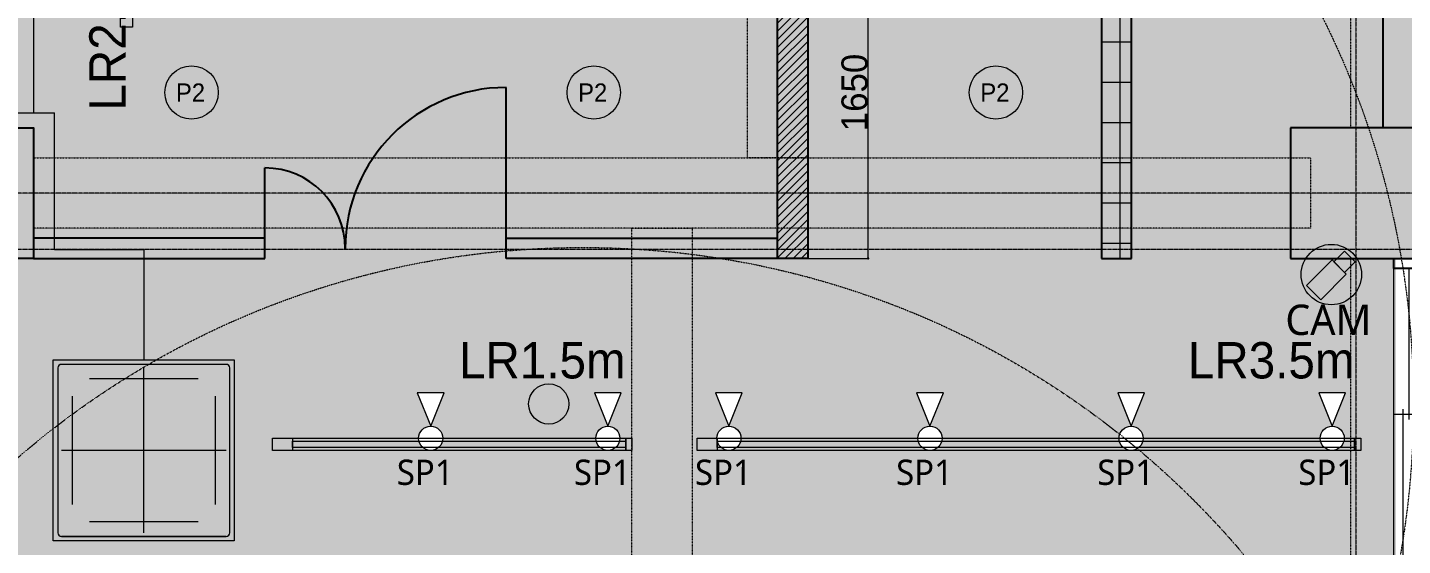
# Model space of a CAD drawing. Header units: millimetres. Extents: x -376000 to 292178, y -193032 to 188048.
# Drawn here: x -60834 to -53996, y 62097 to 64672 of the extents above; entities that cross this region are included whole.
import ezdxf

# ---------------------------------------------------------------- set-up
doc = ezdxf.new("R2010")
doc.units = ezdxf.units.MM
doc.header["$PDMODE"] = 1
doc.header["$PDSIZE"] = -2
for name, pattern in [('VW-01 短破線', [2.116125, 1.058062, -1.058062]), ('ラインタイプ-1', [2.116531, 1.058062, -1.058469]), ('ラインタイプ-28', [1.058161, 0.705383, -0.352778]), ('ラインタイプ-6', [5.291531, 3.175, -1.058062, 0.352704, -0.705764])]:
    doc.linetypes.add(name, pattern=pattern)
for name, color, linetype, lineweight, true_color in [('02_0.25', 1, 'Continuous', 25, 0xff0000), ('03_0.15', 7, 'Continuous', 15, 0x990099), ('04_0.10', 7, 'Continuous', 9, 0x0099ff), ('05_0.05点線', 9, 'ラインタイプ-28', 5, 0x808080), ('06一点鎖線', 7, 'ラインタイプ-6', 9, 0x9999ff), ('08_ハッチ・色', 7, 'Continuous', 5, 0x888888)]:
    doc.layers.add(name, color=color, linetype=linetype, lineweight=lineweight, true_color=true_color)
for name, color, linetype, lineweight in [('07_文字・記号', 7, 'Continuous', 9), ('_セキュリティー (2D)', 7, 'Continuous', 5), ('_塗（エリア） (2D)', 7, 'Continuous', 5), ('_塗（壁） (2D)', 7, 'Continuous', 5), ('_天井プロット (2D)', 7, 'Continuous', 5), ('_平面図(既存部) (2D)', 7, 'Continuous', 5), ('_梁 (2D)', 7, 'Continuous', 5), ('_給排水ガス (2D)', 7, 'Continuous', 5), ('_解体部 (2D)', 7, 'Continuous', 5), ('寸法', 7, 'Continuous', 5)]:
    doc.layers.add(name, color=color, linetype=linetype, lineweight=lineweight)
doc.styles.add('Hiragino Kaku Gothic Pro W3', font='', dxfattribs={"bigfont": 'Hiragino Kaku Gothic Pro W3'})
doc.styles.add('Hiragino Sans W3', font='', dxfattribs={"bigfont": 'Hiragino Sans W3'})
doc.styles.add('Yu Gothic UI', font='Yu Gothic UI.ttf')
doc.styles.add('Yu Gothic UI (bold)', font='Yu Gothic UI.ttf')
doc.styles.add('ＭＳ Ｐゴシック', font='MS PGothic.ttf')
doc.styles.get('Hiragino Kaku Gothic Pro W3').set_extended_font_data('Hiragino Kaku Gothic Pro W3')
doc.styles.get('Hiragino Sans W3').set_extended_font_data('Hiragino Sans W3')
doc.dimstyles.new('建具表寸法', dxfattribs={"dimtxt": 161.781684, "dimasz": 0.199988, "dimexe": 0, "dimexo": 0.3, "dimgap": 0.005, "dimtad": 1, "dimdsep": 46, "dimtxsty": 'Hiragino Sans W3', "dimblk": 'DOT', "dimblk1": 'DOT', "dimblk2": 'DOT', "dimcen": 0, "dimazin": 0, "dimtfac": 1, "dimtix": 1, "dimtmove": 0, "dimatfit": 0, "dimldrblk": 'VW_FILLEDARROW', "dimfxl": 1, "dimfrac": 2, "dimtolj": 1, "dimarcsym": 0})

# ---------------------------------------------------------------- blocks, each defined once
blk = doc.blocks.new('給排水ガス (2D)')
at = {"layer": '07_文字・記号', "color": 5, "lineweight": 18, "true_color": 0x0000ff}
for p, q in [((-60809.2, 69074.2), (-60803.5, 64248.2)), ((-61503.5, 64248.2), (-60700.1, 64248.2)), ((-60700.1, 63568.6), (-60700.1, 64248.2)), ((-60700.1, 63568.6), (-60256, 63568.6)), ((-60256, 63568.6), (-60255.3, 63019.5))]:
    blk.add_line(p, q, dxfattribs=at)
blk = doc.blocks.new('塗（エリア） (2D)')
at = {"layer": '08_ハッチ・色', "linetype": 'Continuous', "lineweight": 0, "true_color": 0xd9d2ae, "transparency": 33554559}
blk.add_hatch(color=9, dxfattribs=at).paths.add_polyline_path([(-80628.7, 63568.6), (-80628.7, 63568.6), (-80628.7, 65273.6), (-79028.7, 65273.6), (-79028.7, 63568.6), (-61391.2, 63568.6), (-61397.5, 67757), (-59260, 67757), (-59253.7, 65248.6), (-57028.7, 65248.6), (-57028.7, 65248.6), (-54053.7, 65248.6), (-54053.7, 63528.1), (-54028.7, 63528.1), (-54028.7, 61728.1), (-80628.7, 61728.1)])
blk = doc.blocks.new('塗（壁） (2D)')
at = {"layer": '02_0.25', "linetype": 'Continuous', "lineweight": 0, "true_color": 0xaaaaaa}
for points in [[(-54093.7, 70313.6), (-53903.7, 70313.6), (-53903.7, 64123.6), (-54093.7, 64123.6)], [(-61453.7, 64173.6), (-60803.7, 64173.6), (-60803.7, 63523.6), (-61453.7, 63523.6)], [(-54553.7, 64173.6), (-53903.7, 64173.6), (-53903.7, 63523.6), (-54553.7, 63523.6)]]:
    blk.add_hatch(color=253, dxfattribs=at).paths.add_polyline_path(points)
at = {"layer": '02_0.25', "flags": 128}
blk.add_lwpolyline([(-61453.7, 64173.6), (-60803.7, 64173.6), (-60803.7, 63523.6), (-61453.7, 63523.6)], close=True, dxfattribs=at)
blk = doc.blocks.new('グループ-42')
at = {"layer": '02_0.25', "flags": 128}
for points in [[(-54038.7, 63473.6), (-54038.7, 63523.6), (-53918.7, 63523.6), (-53918.7, 63473.6)], [(-54038.7, 61973.6), (-54038.7, 62023.6), (-53918.7, 62023.6), (-53918.7, 61973.6)]]:
    blk.add_lwpolyline(points, close=True, dxfattribs=at)
at = {"layer": '03_0.15'}
for p, q in [((-53963.7, 62723.6), (-53963.7, 63473.6)), ((-53993.7, 62023.6), (-53993.7, 62773.6)), ((-53918.7, 62748.2), (-54038.7, 62748.2))]:
    blk.add_line(p, q, dxfattribs=at)
at = {"layer": '04_0.10'}
for p, q in [((-54038.7, 62022.9), (-54038.7, 63473.6)), ((-53918.7, 62022.9), (-53918.7, 63473.6))]:
    blk.add_line(p, q, dxfattribs=at)
blk = doc.blocks.new('平面図(既存部) (2D)')
at = {"layer": '02_0.25'}
for p, q in [((-54093.728, 70313.559), (-54093.728, 64173.559)), ((-61453.728, 64173.559), (-60803.728, 64173.559)), ((-60803.728, 64173.559), (-60803.728, 63523.559)), ((-53903.728, 64173.559), (-54553.728, 64173.559)), ((-54553.728, 64173.559), (-54553.728, 63523.559)), ((-60803.728, 63523.559), (-61453.342, 63523.559)), ((-54553.728, 63523.559), (-53903.728, 63523.559))]:
    blk.add_line(p, q, dxfattribs=at)
at = {"layer": '06一点鎖線'}
for p, q in [((-54228.728, 72925.18), (-54228.728, 54925.18)), ((-50528.728, 63848.559), (-85528.728, 63848.559)), ((-50528.728, 63568.559), (-85528.728, 63568.559))]:
    blk.add_line(p, q, dxfattribs=at)
at = {"layer": '02_0.25', "color": 7}
blk.add_blockref('グループ-42', (0, 0), dxfattribs=at)
blk = doc.blocks.new('_Dot')
at = {"color": 0, "linetype": 'ByBlock', "lineweight": -2}
blk.add_line((-0.5, 0), (-1, 0), dxfattribs=at)
at = {"color": 0, "linetype": 'ByBlock', "const_width": 0.5}
blk.add_lwpolyline([(-0.25, 0, 1), (0.25, 0, 1)], format="xyb", close=True, dxfattribs=at)
blk = doc.blocks.new('*D309')
at = {"layer": 'Defpoints', "color": 0}
for p in [(-56953.7, 65173.6), (-56653.7, 65173.6), (-56953.7, 63523.6)]:
    blk.add_point(p, dxfattribs=at)
at = {"layer": '寸法', "color": 0, "lineweight": -2}
for p, q in [((-56953.4, 65173.6), (-56653.7, 65173.6)), ((-56653.7, 63535.6), (-56653.7, 65161.6)), ((-56953.4, 63523.6), (-56653.7, 63523.6))]:
    blk.add_line(p, q, dxfattribs=at)
at = {"layer": '寸法', "color": 0, "lineweight": -2, "xscale": 11.999267578125, "yscale": 11.999267578125, "zscale": 11.999267578125}
for p, rotation in [((-56653.7, 65173.6), 90), ((-56653.7, 63523.6), 270)]:
    blk.add_blockref('_Dot', p, dxfattribs=dict(at, rotation=rotation))
at = {"layer": '寸法', "color": 0, "insert": (-56720.7, 64348.6), "char_height": 129.43, "attachment_point": 5, "rotation": 90, "style": 'Hiragino Kaku Gothic Pro W3'}
blk.add_mtext('\\A1;1650', dxfattribs=at)
blk = doc.blocks.new('VW_FILLEDARROW')
at = {"color": 0, "linetype": 'Continuous', "lineweight": 5, "transparency": 16777216, "flags": 128}
blk.add_lwpolyline([(-161.33, 43.23), (0, 0), (-161.33, -43.23)], close=True, dxfattribs=at)
blk = doc.blocks.new('グループ-1186')
at = {"layer": '07_文字・記号', "color": 160, "linetype": 'Continuous', "lineweight": 5, "true_color": 0x003dff, "transparency": 33554687, "flags": 128}
for points in [[(-60311.2, 67348.3), (-60311.2, 67332.6), (-60371.2, 67332.6), (-60371.2, 67348.3)], [(-60311.2, 67332.6), (-60311.2, 64725), (-60371.2, 64725), (-60371.2, 67332.6)], [(-60326.2, 67332.6), (-60326.2, 64725), (-60356.2, 64725), (-60356.2, 67332.6)], [(-60311.2, 64725), (-60311.2, 64672.6), (-60371.2, 64672.6), (-60371.2, 64725)]]:
    blk.add_lwpolyline(points, close=True, dxfattribs=at)
at = {"layer": '07_文字・記号', "color": 160, "true_color": 0x003dff, "insert": (-60434.7, 64672.6), "char_height": 180.91, "attachment_point": 5, "rotation": 90, "line_spacing_factor": 1.007907, "style": 'ＭＳ Ｐゴシック'}
blk.add_mtext('LR2.5m', dxfattribs=at)
blk = doc.blocks.new('グループ-1184')
at = {"color": 255}
blk.add_wipeout([(66.7, 218.4), (-66.7, 218.4), (0, 51.7)], dxfattribs=at).dxf.layer = '07_文字・記号'
at = {"layer": '07_文字・記号', "color": 160, "true_color": 0x003dff, "flags": 128}
blk.add_lwpolyline([(66.7, 218.4), (-66.7, 218.4), (0, 51.7)], close=True, dxfattribs=at)
at = {"color": 255}
blk.add_wipeout([(37.7, -54.9), (33, -58.4), (27.9, -61.4), (22.5, -63.9), (17, -65.8), (11.3, -67.2), (5.4, -68), (-0.4, -68.3), (-6.3, -68), (-12.1, -67), (-17.8, -65.6), (-23.4, -63.5), (-28.7, -61), (-33.7, -57.9), (-38.4, -54.4), (-42.7, -50.4), (-46.7, -46), (-50.1, -41.2), (-53.1, -36.2), (-55.6, -30.8), (-57.5, -25.3), (-58.9, -19.6), (-59.8, -13.7), (-60, -7.8), (-59.7, -2), (-58.8, 3.9), (-57.3, 9.6), (-55.3, 15.1), (-52.7, 20.4), (-49.6, 25.4), (-46.1, 30.1), (-42.1, 34.5), (-37.7, 38.4), (-33, 41.8), (-27.9, 44.8), (-22.5, 47.3), (-17, 49.3), (-11.3, 50.6), (-5.4, 51.5), (0.4, 51.7), (6.3, 51.4), (12.1, 50.5), (17.8, 49), (23.4, 47), (28.7, 44.4), (33.7, 41.4), (38.4, 37.8), (42.7, 33.8), (46.7, 29.4), (50.1, 24.7), (53.1, 19.6), (55.6, 14.3), (57.5, 8.7), (58.9, 3), (59.8, -2.8), (60, -8.7), (59.7, -14.6), (58.8, -20.4), (57.3, -26.1), (55.3, -31.7), (52.7, -37), (49.6, -42), (46.1, -46.7), (42.1, -51)], dxfattribs=at).dxf.layer = '07_文字・記号'
at = {"layer": '07_文字・記号', "color": 160, "true_color": 0x003dff}
blk.add_circle((0, -8.3), 60, dxfattribs=at)
blk = doc.blocks.new('照明(スポット)-1')
at = {"layer": '07_文字・記号', "color": 160, "true_color": 0x003dff}
blk.add_blockref('グループ-1184', (0, 0), dxfattribs=at)
at = {"layer": '07_文字・記号', "color": 160, "true_color": 0x003dff, "transparency": 33554687, "insert": (-168.5, -114.5), "char_height": 125.63, "attachment_point": 1, "line_spacing_factor": 1.03018, "style": 'Yu Gothic UI (bold)'}
blk.add_mtext('SP1', dxfattribs=at)
blk = doc.blocks.new('グループ-1166')
at = {"layer": '07_文字・記号', "linetype": 'Continuous', "lineweight": 0, "true_color": 0x02abea}
blk.add_hatch(color=140, dxfattribs=at).paths.add_polyline_path([(-450, 450), (450, 450), (450, -450), (-450, -450)])
at = {"layer": '07_文字・記号'}
for p, q in [((409.7, 427.5), (-409.7, 427.5)), ((-427.7, 409.5), (-427.7, -409.5)), ((270.1, 355.5), (-270.1, 355.5)), ((0, -409.5), (0, 409.5)), ((427.7, -409.5), (427.7, 409.5)), ((-355.6, 270), (-355.6, -270)), ((355.6, 270), (355.6, -270)), ((409.7, 0), (-409.7, 0)), ((270.1, -355.5), (-270.1, -355.5)), ((409.7, -427.5), (-409.7, -427.5))]:
    blk.add_line(p, q, dxfattribs=at)
at = {"layer": '07_文字・記号', "flags": 128}
blk.add_lwpolyline([(-450, 450), (450, 450), (450, -450), (-450, -450)], close=True, dxfattribs=at)
for points in [[(-409.7, 427.5, 0.198861), (-422.4, 422.3, 0.198934), (-427.7, 409.5)], [(-409.7, 427.5, 0.414132), (-427.7, 409.5), (-427.7, -409.5)], [(427.7, 409.5, 0.414296), (409.7, 427.5), (-409.7, 427.5)], [(427.7, 409.5, 0.198964), (422.4, 422.3, 0.198891), (409.7, 427.5)], [(409.7, -427.5, 0.414132), (427.7, -409.5), (427.7, 409.5)], [(-427.7, -409.5, 0.198964), (-422.4, -422.3, 0.198891), (-409.7, -427.5)], [(-427.7, -409.5, 0.198964), (-422.4, -422.3, 0.198891), (-409.7, -427.5)], [(-427.7, -409.5, 0.414296), (-409.7, -427.5), (409.7, -427.5)], [(409.7, -427.5, 0.198861), (422.4, -422.3, 0.198934), (427.7, -409.5)]]:
    blk.add_lwpolyline(points, format="xyb", dxfattribs=at)
at = {"layer": '07_文字・記号', "insert": (0, 237.6), "char_height": 1.51, "attachment_point": 2, "line_spacing_factor": 0.99804, "style": 'ＭＳ Ｐゴシック'}
blk.add_mtext('AC', dxfattribs=at)
blk = doc.blocks.new('シンボル-5')
at = {"layer": '07_文字・記号'}
blk.add_blockref('グループ-1166', (0, 0), dxfattribs=at)
blk = doc.blocks.new('シンボル-17')
at = {"layer": '07_文字・記号', "color": 160, "linetype": 'Continuous', "lineweight": 5, "true_color": 0x003dff, "transparency": 33554687, "flags": 128}
for points in [[(1619.8, -298.2), (-1649.8, -298.2), (-1649.8, -238.2), (1619.8, -238.2)], [(-1549.8, -298.2), (-1649.8, -298.2), (-1649.8, -238.2), (-1549.8, -238.2)], [(1619.8, -283.2), (-1549.8, -283.2), (-1549.8, -253.2), (1619.8, -253.2)], [(1649.8, -298.2), (1619.8, -298.2), (1619.8, -238.2), (1649.8, -238.2)]]:
    blk.add_lwpolyline(points, close=True, dxfattribs=at)
at = {"layer": '07_文字・記号', "color": 160, "true_color": 0x003dff, "insert": (1204.8, 148.4), "char_height": 180.91, "attachment_point": 5, "line_spacing_factor": 1.007907, "style": 'ＭＳ Ｐゴシック'}
blk.add_mtext('LR3.5m', dxfattribs=at)
blk = doc.blocks.new('グループ-1335')
at = {"layer": '07_文字・記号', "color": 160, "linetype": 'Continuous', "lineweight": 5, "true_color": 0x003dff, "transparency": 33554687, "flags": 128}
for points in [[(-57858.7, 62569.5), (-59615.2, 62569.5), (-59615.2, 62629.5), (-57858.7, 62629.5)], [(-59515.2, 62569.5), (-59615.2, 62569.5), (-59615.2, 62629.5), (-59515.2, 62629.5)], [(-57858.7, 62584.5), (-59515.2, 62584.5), (-59515.2, 62614.5), (-57858.7, 62614.5)], [(-57828.7, 62569.5), (-57858.7, 62569.5), (-57858.7, 62629.5), (-57828.7, 62629.5)]]:
    blk.add_lwpolyline(points, close=True, dxfattribs=at)
at = {"layer": '07_文字・記号', "color": 160, "true_color": 0x003dff, "insert": (-58273.7, 63016.1), "char_height": 180.91, "attachment_point": 5, "line_spacing_factor": 1.007907, "style": 'ＭＳ Ｐゴシック'}
blk.add_mtext('LR1.5m', dxfattribs=at)
blk = doc.blocks.new('非常用照明')
at = {"layer": '07_文字・記号', "linetype": 'Continuous', "lineweight": 0, "true_color": 0x00d136}
h = blk.add_hatch(color=102, dxfattribs=at)
edge = h.paths.add_edge_path()
edge.add_arc((0, 0), 100, 0, 360)
at = {"layer": '07_文字・記号', "color": 92, "true_color": 0x14b500}
blk.add_circle((0, 0), 100, dxfattribs=at)
blk = doc.blocks.new('天井プロット (2D)')
at = {"layer": '07_文字・記号', "color": 160, "true_color": 0x0036e9}
for centre in [(-60017.9, 64348.6), (-60017.9, 64348.6), (-58017.9, 64348.6), (-58017.9, 64348.6), (-56017.9, 64348.6), (-56017.9, 64348.6)]:
    blk.add_circle(centre, 132.7, dxfattribs=at)
at = {"layer": '07_文字・記号', "color": 7}
for name, p in [('グループ-1186', (0, 0)), ('シンボル-5', (-60255.3, 62569.5))]:
    blk.add_blockref(name, p, dxfattribs=at)
at = {"layer": '07_文字・記号'}
for p in [(-58828.7, 62637.8), (-57947.9, 62637.8), (-57345.9, 62637.8), (-56345.9, 62637.8), (-55345.9, 62637.8), (-54345.9, 62637.8)]:
    blk.add_blockref('照明(スポット)-1', p, dxfattribs=at)
at = {"layer": '07_文字・記号', "color": 160, "true_color": 0x0036e9, "char_height": 90.45, "attachment_point": 1, "line_spacing_factor": 1.003208, "style": 'ＭＳ Ｐゴシック'}
for insert in [(-60095.6, 64393.6), (-60095.6, 64393.6), (-58095.6, 64393.6), (-58095.6, 64393.6), (-56095.6, 64393.6), (-56095.6, 64393.6)]:
    blk.add_mtext('P2', dxfattribs=dict(at, insert=insert))
at = {"layer": '07_文字・記号', "color": 100, "linetype": 'VW-01 短破線', "true_color": 0x00ff3f}
for centre in [(-58241.6, 62800), (-58071.9, 59277.9)]:
    blk.add_circle(centre, 4300, dxfattribs=at)
at = {"layer": '02_0.25', "color": 7}
for name, p in [('シンボル-17', (-55853.9, 62867.7)), ('グループ-1335', (0, 0))]:
    blk.add_blockref(name, p, dxfattribs=at)
at = {"layer": '07_文字・記号', "color": 7}
blk.add_blockref('非常用照明', (-58241.6, 62800), dxfattribs=at)
blk = doc.blocks.new('グループ-1468')
at = {"layer": '04_0.10', "linetype": 'Continuous', "lineweight": 0, "true_color": 0xafb9da}
h = blk.add_hatch(color=9, dxfattribs=at)
edge = h.paths.add_edge_path()
edge.add_arc((0, 95.7), 150, 0, 360)
at = {"layer": '04_0.10', "color": 7, "lineweight": 13, "flags": 128}
for points in [[(65.5, 106.3), (12.5, 159.3), (65.5, 212.4), (118.6, 159.3)], [(-52.9, -29.8), (-123.6, 40.9), (3.7, 168.2), (74.4, 97.5)]]:
    blk.add_lwpolyline(points, close=True, dxfattribs=at)
at = {"layer": '04_0.10', "color": 7, "lineweight": 13}
blk.add_circle((0, 95.7), 150, dxfattribs=at)
blk = doc.blocks.new('防犯カメラ')
at = {"layer": '04_0.10'}
blk.add_blockref('グループ-1468', (0, 0), dxfattribs=at)
at = {"layer": '04_0.10', "color": 7, "insert": (-228.8, -130.2), "char_height": 150.76, "attachment_point": 4, "line_spacing_factor": 1.006498, "style": 'Yu Gothic UI'}
blk.add_mtext('CAM', dxfattribs=at)
blk = doc.blocks.new('セキュリティー (2D)')
at = {"layer": '04_0.10'}
blk.add_blockref('防犯カメラ', (-54350.1, 63347.8), dxfattribs=at)
blk = doc.blocks.new('梁 (2D)')
at = {"layer": '05_0.05点線', "color": 7, "linetype": 'ラインタイプ-1', "flags": 128}
for points in [[(-54253.728, 70313.559), (-53903.728, 70313.559), (-53903.728, 64173.559), (-54253.728, 64173.559)], [(-57253.728, 65323.559), (-56953.728, 65323.559), (-56953.728, 64023.559), (-57253.728, 64023.559)], [(-60803.728, 63673.559), (-60803.728, 64023.559), (-54453.728, 64023.559), (-54453.728, 63673.559)], [(-57828.728, 63673.559), (-57528.728, 63673.559), (-57528.728, 56873.559), (-57828.728, 56873.559)], [(-54253.728, 63523.559), (-53903.728, 63523.559), (-53903.728, 57173.559), (-54253.728, 57173.559)]]:
    blk.add_lwpolyline(points, close=True, dxfattribs=at)
blk = doc.blocks.new('解体部 (2D)')
at = {"layer": '02_0.25', "linetype": 'Continuous', "lineweight": 5}
h = blk.add_hatch(dxfattribs=at)
h.set_pattern_fill('デフォルトハッチング-1', style=0, pattern_type=2)
h.set_pattern_definition([(45, (47.625, -79.375), (47.451041, 7.238696), [])])
h.paths.add_polyline_path([(-57103.728, 65173.559), (-56953.728, 65173.559), (-56953.728, 63523.559), (-57103.728, 63523.559)])
at = {"layer": '02_0.25', "linetype": 'Continuous', "lineweight": 5, "true_color": 0x888888}
h = blk.add_hatch(dxfattribs=at)
h.set_pattern_fill('200角タイル', color=252, style=0, pattern_type=2)
h.set_pattern_definition([(0, (0, 0), (1e-14, 200), []), (90, (8e-15, 133.33), (200, 0), [])])
h.paths.add_polyline_path([(-55493.728, 65173.559), (-55343.728, 65173.559), (-55343.728, 63523.559), (-55493.728, 63523.559)])
at = {"layer": '02_0.25'}
for p, q in [((-57103.728, 63523.559), (-57103.728, 65173.559)), ((-56953.728, 65173.559), (-56953.728, 63523.559)), ((-55493.728, 65173.559), (-55493.728, 63523.559)), ((-55343.728, 63523.559), (-55343.728, 65173.559)), ((-58453.728, 63573.559), (-58453.728, 64373.559)), ((-59653.728, 63573.559), (-59653.728, 63973.559)), ((-59653.728, 63623.559), (-60803.728, 63623.559)), ((-59653.728, 63523.559), (-59653.728, 63623.559)), ((-58453.728, 63523.559), (-58453.728, 63623.559)), ((-58453.728, 63623.559), (-57103.728, 63623.559)), ((-60803.728, 63523.559), (-59653.728, 63523.559)), ((-57103.728, 63523.559), (-58453.728, 63523.559)), ((-56953.728, 63523.559), (-57103.728, 63523.559)), ((-55493.728, 63523.559), (-55343.728, 63523.559))]:
    blk.add_line(p, q, dxfattribs=at)
for centre, radius, start, end in [((-58453.728, 63573.559), 800, 90, 180), ((-59653.728, 63573.559), 400, 0, 90)]:
    blk.add_arc(centre, radius, start, end, dxfattribs=at)
at = {"layer": '寸法'}
dim = blk.add_linear_dim(base=(-56653.728, 65173.559), p1=(-56953.728, 63523.559), p2=(-56953.728, 65173.559), angle=270, dimstyle='建具表寸法', override={"dimtxt": 129.425347, "dimasz": 11.999268, "dimgap": 0.3, "dimpost": '<>', "dimtxsty": 'Hiragino Kaku Gothic Pro W3', "dimtmove": 2}, dxfattribs=at)
dim.commit()
dim.dimension.update_dxf_attribs({"geometry": '*D309', "text_midpoint": (-56720.684, 64348.559)})

msp = doc.modelspace()

# ---------------------------------------------------------------- block references
at = {"layer": '_塗（エリア） (2D)'}
msp.add_blockref('塗（エリア） (2D)', (0, 0), dxfattribs=at)
at = {"layer": '_塗（壁） (2D)'}
msp.add_blockref('塗（壁） (2D)', (0, 0), dxfattribs=at)
at = {"layer": '_給排水ガス (2D)'}
msp.add_blockref('給排水ガス (2D)', (0, 0), dxfattribs=at)

# ---------------------------------------------------------------- next in the draw order: block references
at = {"layer": '_平面図(既存部) (2D)'}
msp.add_blockref('平面図(既存部) (2D)', (0, 0), dxfattribs=at)

# ---------------------------------------------------------------- next in the draw order: block references
at = {"layer": '_解体部 (2D)'}
msp.add_blockref('解体部 (2D)', (0, 0), dxfattribs=at)

# ---------------------------------------------------------------- next in the draw order: block references
at = {"layer": '_天井プロット (2D)'}
msp.add_blockref('天井プロット (2D)', (0, 0), dxfattribs=at)

# ---------------------------------------------------------------- next in the draw order: block references
at = {"layer": '_セキュリティー (2D)'}
msp.add_blockref('セキュリティー (2D)', (0, 0), dxfattribs=at)

# ---------------------------------------------------------------- next in the draw order: block references
at = {"layer": '_梁 (2D)'}
msp.add_blockref('梁 (2D)', (0, 0), dxfattribs=at)

doc.saveas('drawing.dxf')
